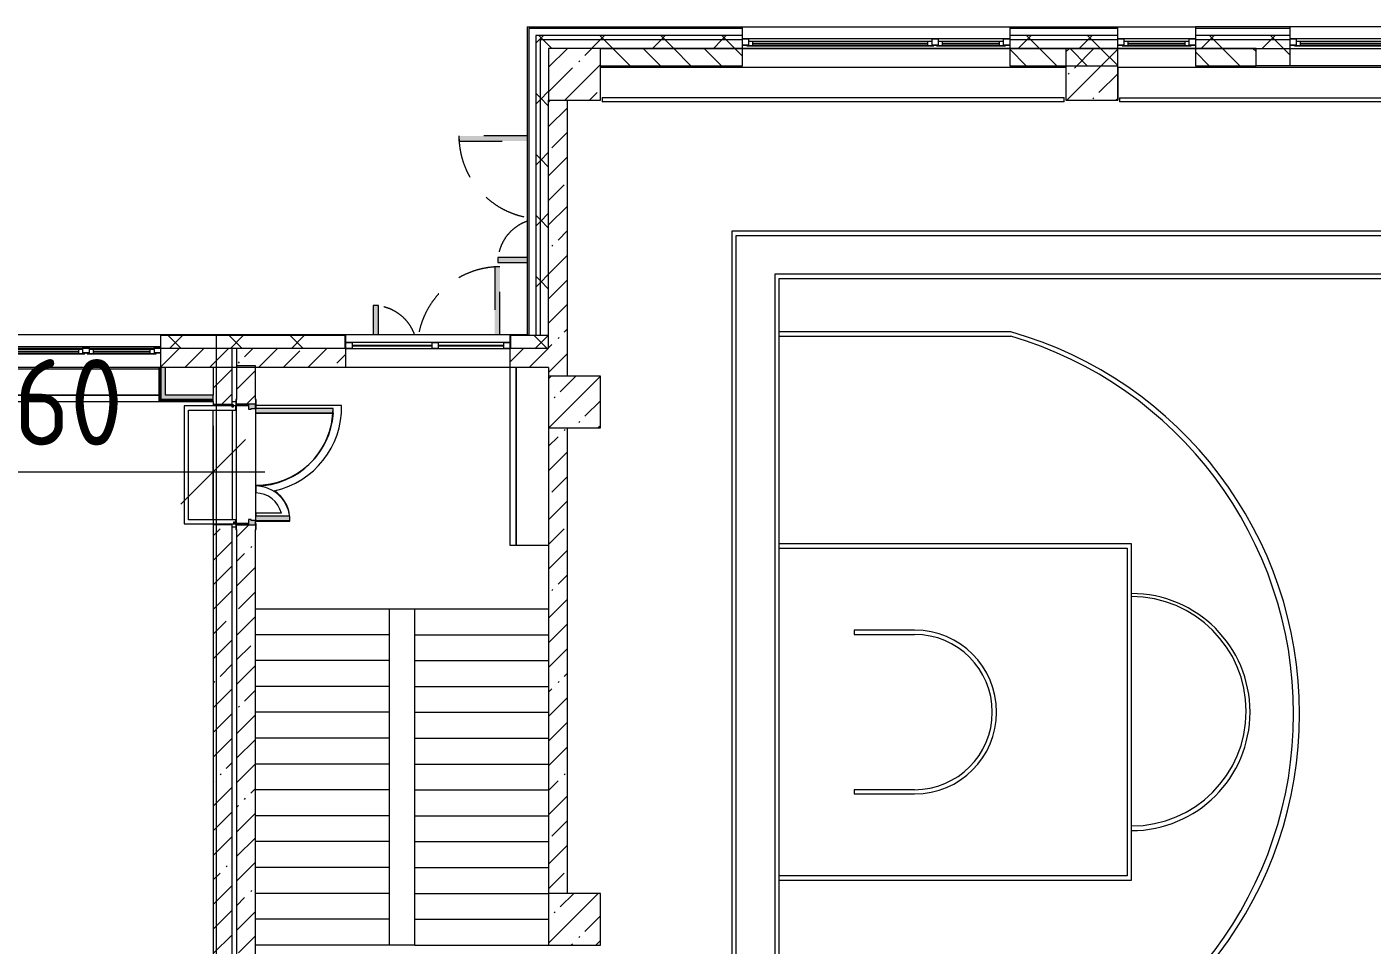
# Model space of a CAD drawing. Header units: millimetres. Extents: x 81731 to 272849, y -8553 to 29000.
# Drawn here: x 181948 to 197549, y 16700 to 27350 of the extents above; entities that cross this region are included whole.
import ezdxf

# ---------------------------------------------------------------- set-up
doc = ezdxf.new("R2010")
doc.units = ezdxf.units.MM
doc.linetypes.add('200_ШТРИХ__ш1_п0_6_', pattern=[800, 500, -300])
for name, color, linetype, lineweight in [('A-ANNO-DIMS', 7, 'Continuous', 9), ('A-ANNO-DIMS-500', 7, 'Continuous', 9), ('A-DETL-MBND-1', 7, '200_ШТРИХ__ш1_п0_6_', 9), ('A-GLAZ-3', 7, 'Continuous', 5), ('A-WALL', 7, 'Continuous', 9), ('A-WALL-6', 7, 'Continuous', 5), ('I-WALL-24', 7, 'Continuous', 5), ('S-COLS-1', 7, 'Continuous', 5), ('S-STRS-2', 7, 'Continuous', 5), ('Оси', 7, 'Continuous', 9)]:
    doc.layers.add(name, color=color, linetype=linetype, lineweight=lineweight)
for name, color, linetype, lineweight, true_color in [('A-DOOR-4', 7, 'Continuous', 5, 0xe2e2e2), ('A-DOOR-5', 7, 'Continuous', 5, 0xaaaaaa), ('A-DOOR-FRAM-2', 7, 'Continuous', 5, 0xe2e2e2), ('A-DOOR-FRAM-4', 7, 'Continuous', 5, 0xaaaaaa), ('A-FLOR-1', 7, 'Continuous', 5, 0xaaaaaa), ('I-WALL-23', 7, 'Continuous', 9, 0xe7e7e7)]:
    doc.layers.add(name, color=color, linetype=linetype, lineweight=lineweight, true_color=true_color)
doc.styles.add('ISOCPEUR_3', font='isocpeur.ttf', dxfattribs={"width": 0.9, "height": 1000})
doc.dimstyles.new('ISO-2_0_0_9К_Средний_округл2', dxfattribs={"dimscale": 304.8, "dimtxt": 995.981176, "dimasz": 2.46063, "dimexe": 1.968504, "dimexo": 0, "dimgap": 0, "dimtad": 1, "dimdec": 0, "dimrnd": 10, "dimzin": 0, "dimdsep": 46, "dimtxsty": 'ISOCPEUR_3', "dimblk1": 'OBLIQUE', "dimblk2": 'OBLIQUE', "dimsah": 1, "dimcen": 0.09, "dimdle": 1.968504, "dimazin": 0, "dimtfac": 1, "dimtdec": 4, "dimtix": 1, "dimtmove": 0, "dimatfit": 3, "dimfxl": 1, "dimtvp": 1, "dimtolj": 1, "dimtzin": 0, "dimarcsym": 2})
pattern_1 = [(45, (145838.57, 0), (-285.123, 285.123), []), (45, (146123.7, 0), (-285.123, 285.123), [504.031, -100.806, 16.764, -84.042])]
pattern_2 = [(45, (145838.57, 0), (-353.5534, 353.5534), []), (135, (145838.57, 0), (-353.5534, -353.5534), [])]
pattern_3 = [(45, (145838.6, 0), (-530.33, 530.33), []), (135, (145838.6, 0), (-530.33, -530.33), [])]

# ---------------------------------------------------------------- blocks, each defined once
blk = doc.blocks.new('BSC_Колонна _Прямоугольная - 600х600-V101-2_4_3_птичка')
at = {"layer": 'S-COLS-1'}
h = blk.add_hatch(dxfattribs=at)
h.set_pattern_fill('FP_80', color=256, style=0, pattern_type=2)
h.set_pattern_definition([(45, (-42460, -26800), (-285.123, 285.123), []), (45, (-42174.88, -26800), (-285.123, 285.123), [504.031, -100.806, 16.764, -84.042])])
h.paths.add_polyline_path([(-300, -300), (300, -300), (300, 300), (-300, 300)])
for p, q in [((300, 300), (-300, 300)), ((-300, 300), (-300, -300)), ((300, -300), (300, 300)), ((-300, -300), (300, -300))]:
    blk.add_line(p, q, dxfattribs=at)
blk = doc.blocks.new('BSC_Колонна _Прямоугольная - 600х600-V114-2_4_3_птичка')
at = {"layer": 'S-COLS-1'}
h = blk.add_hatch(dxfattribs=at)
h.set_pattern_fill('FP_90', color=256, style=0, pattern_type=2)
h.set_pattern_definition([(45, (-42460, -17000), (-285.123, 285.123), []), (45, (-42174.88, -17000), (-285.123, 285.123), [504.031, -100.806, 16.764, -84.042])])
h.paths.add_polyline_path([(-300, -300), (300, -300), (300, 300), (-300, 300)])
for p, q in [((300, 300), (-300, 300)), ((-300, 300), (-300, -300)), ((300, -300), (300, 300)), ((-300, -300), (300, -300))]:
    blk.add_line(p, q, dxfattribs=at)
blk = doc.blocks.new('BSC_Колонна _Прямоугольная - 600х600-V115-2_4_3_птичка')
at = {"layer": 'S-COLS-1'}
h = blk.add_hatch(dxfattribs=at)
h.set_pattern_fill('FP_91', color=256, style=0, pattern_type=2)
h.set_pattern_definition([(45, (-42460, -23000), (-285.123, 285.123), []), (45, (-42174.88, -23000), (-285.123, 285.123), [504.031, -100.806, 16.764, -84.042])])
h.paths.add_polyline_path([(-300, -300), (300, -300), (300, 300), (-300, 300), (-300, -210)])
for p, q in [((300, 300), (-300, 300)), ((-300, 300), (-300, -300)), ((300, -300), (300, 300)), ((-300, -300), (300, -300))]:
    blk.add_line(p, q, dxfattribs=at)
blk = doc.blocks.new('120_Окно_СКБ_2Ст - 120_Окно_СКБ_2Ст 3100х2500 _мал_створка слева_ 2-19089248-2_4_3_птичка')
at = {"layer": 'A-GLAZ-3'}
for p, q in [((-1550, -75), (-1550, -5)), ((-1550, -5), (-1480, -5)), ((1550, -5), (-1550, -5)), ((-1480, -75), (-1550, -75)), ((-1550, -75), (-1500, -75)), ((-1480, -75), (-1500, -75)), ((-1500, -75), (-1500, -85)), ((-1500, -85), (670, -85)), ((670, -85), (-1500, -85)), ((-1480, -5), (-1480, -75)), ((650, -35), (-1480, -35)), ((-1480, -35), (-1480, -75)), ((-1430, -85), (-1430, -35)), ((-1430, -55), (600, -55)), ((600, -65), (-1430, -65)), ((600, -85), (600, -35)), ((650, -75), (650, -5)), ((650, -5), (720, -5)), ((650, -75), (650, -35)), ((720, -75), (650, -75)), ((670, -75), (650, -75)), ((670, -75), (700, -75)), ((670, -85), (670, -75)), ((720, -75), (700, -75)), ((700, -75), (700, -85)), ((700, -85), (1500, -85)), ((1500, -85), (700, -85)), ((720, -5), (720, -75)), ((1480, -35), (720, -35)), ((720, -35), (720, -75)), ((770, -85), (770, -35)), ((770, -55), (1430, -55)), ((1430, -65), (770, -65)), ((1430, -85), (1430, -35)), ((1480, -75), (1480, -5)), ((1480, -5), (1550, -5)), ((1480, -75), (1480, -35)), ((1550, -75), (1480, -75)), ((1500, -75), (1480, -75)), ((1500, -75), (1550, -75)), ((1500, -85), (1500, -75)), ((1550, -5), (1550, -75))]:
    blk.add_line(p, q, dxfattribs=at)
blk = doc.blocks.new('120_Окно_СКБ_1Ст - 120_Окно_СКБ_1Ст 900х2500_h_-19906774-2_4_3_птичка')
at = {"layer": 'A-GLAZ-3'}
for p, q in [((-450, -75), (-450, -5)), ((-450, -5), (-380, -5)), ((450, -5), (-450, -5)), ((-380, -75), (-450, -75)), ((-450, -75), (-400, -75)), ((-380, -75), (-400, -75)), ((-400, -75), (-400, -85)), ((-400, -85), (400, -85)), ((400, -85), (-400, -85)), ((-380, -5), (-380, -75)), ((380, -35), (-380, -35)), ((-380, -35), (-380, -75)), ((-330, -85), (-330, -35)), ((-330, -55), (330, -55)), ((330, -65), (-330, -65)), ((330, -85), (330, -35)), ((380, -75), (380, -5)), ((380, -5), (450, -5)), ((380, -75), (380, -35)), ((450, -75), (380, -75)), ((400, -75), (380, -75)), ((400, -75), (450, -75)), ((400, -85), (400, -75)), ((450, -5), (450, -75))]:
    blk.add_line(p, q, dxfattribs=at)
blk = doc.blocks.new('120_Окно_СКБ_2Ст - 120_Окно_СКБ_2Ст 3100х2500 _мал_створка слева_ 2-22446355-2_4_3_птичка')
at = {"layer": 'A-GLAZ-3'}
for p, q in [((-1550, -127), (-1550, -57)), ((-1550, -57), (-1480, -57)), ((1550, -57), (-1550, -57)), ((-1480, -127), (-1550, -127)), ((-1550, -127), (-1500, -127)), ((-1480, -127), (-1500, -127)), ((-1500, -127), (-1500, -137)), ((-1500, -137), (670, -137)), ((670, -137), (-1500, -137)), ((-1480, -57), (-1480, -127)), ((650, -87), (-1480, -87)), ((-1480, -87), (-1480, -127)), ((-1430, -137), (-1430, -87)), ((-1430, -107), (600, -107)), ((600, -117), (-1430, -117)), ((600, -137), (600, -87)), ((650, -127), (650, -57)), ((650, -57), (720, -57)), ((650, -127), (650, -87)), ((720, -127), (650, -127)), ((670, -127), (650, -127)), ((670, -127), (700, -127)), ((670, -137), (670, -127)), ((720, -127), (700, -127)), ((700, -127), (700, -137)), ((700, -137), (1500, -137)), ((1500, -137), (700, -137)), ((720, -57), (720, -127)), ((1480, -87), (720, -87)), ((720, -87), (720, -127)), ((770, -137), (770, -87)), ((770, -107), (1430, -107)), ((1430, -117), (770, -117)), ((1430, -137), (1430, -87)), ((1480, -127), (1480, -57)), ((1480, -57), (1550, -57)), ((1480, -127), (1480, -87)), ((1550, -127), (1480, -127)), ((1500, -127), (1480, -127)), ((1500, -127), (1550, -127)), ((1500, -137), (1500, -127)), ((1550, -57), (1550, -127))]:
    blk.add_line(p, q, dxfattribs=at)
blk = doc.blocks.new('120_Окно_СКБ_2Ст - 120_Окно_СКБ_2Ст 1900х2400 глухое-23537524-2_4_3_птичка')
at = {"layer": 'A-GLAZ-3'}
for p, q in [((-950, 5), (-950, 75)), ((-950, 75), (-880, 75)), ((950, 75), (-950, 75)), ((-880, 5), (-950, 5)), ((-950, 5), (950, 5)), ((-880, 75), (-880, 5)), ((-120, 45), (-880, 45)), ((-120, 35), (-880, 35)), ((-120, 5), (-120, 75)), ((-120, 75), (-50, 75)), ((-50, 5), (-120, 5)), ((-50, 75), (-50, 5)), ((880, 45), (-50, 45)), ((880, 35), (-50, 35)), ((880, 5), (880, 75)), ((880, 75), (950, 75)), ((950, 5), (880, 5)), ((950, 75), (950, 5))]:
    blk.add_line(p, q, dxfattribs=at)
blk = doc.blocks.new('110_Дверь_СКБ_2Ст_Наружная - ДН-1_л__ Двухстворчатая 1350 х3200 _ЛК_ в свету с верхним остеклением 2-22448815-2_4_3_птичка')
at = {"layer": 'A-DETL-MBND-1'}
for points in [[(755, 79), (755, 869), (695, 869), (695, 79)], [(-655, 79), (-655, 419), (-715, 419), (-715, 79)]]:
    blk.add_hatch(color=256, dxfattribs=at).paths.add_polyline_path(points)
for p, q in [((755, 869), (695, 869)), ((695, 869), (695, 79)), ((755, 79), (755, 869)), ((-715, 419), (-715, 79)), ((-655, 419), (-715, 419)), ((-655, 79), (-655, 419))]:
    blk.add_line(p, q, dxfattribs=at)
for centre, radius, start, end in [((755, -91), 960, 90, 169.7202), ((-715, -91), 510, 19.6305, 90)]:
    blk.add_arc(centre, radius, start, end, dxfattribs=at)
blk = doc.blocks.new('110_Дверь_СКБ_2Ст - Д-1 Лестничная клетка EIS60-24280000-2_4_3_птичка')
at = {"layer": 'A-DOOR-4'}
for points in [[(-637.5, 1010), (-637.5, 110), (-587.5, 110), (-587.5, 1010)], [(612.5, 510), (612.5, 110), (662.5, 110), (662.5, 510)], [(712.5, 30), (697.5, 30), (697.5, -110), (712.5, -110)]]:
    blk.add_hatch(color=256, dxfattribs=at).paths.add_polyline_path(points)
h = blk.add_hatch(color=256, dxfattribs=at)
h.paths.add_polyline_path([(712.5, 110), (662.5, 110), (662.5, 60), (652.5, 60), (652.5, 30), (712.5, 30), (712.5, 39.7)])
h.paths.add_polyline_path([(-687.5, 110), (-687.5, 30), (-627.5, 30), (-627.5, 60), (-637.5, 60), (-637.5, 110)])
at = {"layer": 'A-DOOR-FRAM-2'}
for points in [[(-742.5, 118), (-742.5, 110), (-672.5, 110), (-672.5, 118)], [(-672.5, 30), (-687.5, 30), (-687.5, -110), (-672.5, -110)], [(697.5, 118), (697.5, 110), (767.5, 110), (767.5, 118)], [(-672.5, -110), (-742.5, -110), (-742.5, -118), (-672.5, -118)], [(697.5, -110), (697.5, -118), (767.5, -118), (767.5, -110)]]:
    blk.add_hatch(color=256, dxfattribs=at).paths.add_polyline_path(points)
at = {"layer": 'A-DOOR-5'}
for p, q in [((-637.5, 1010), (-637.5, 110)), ((-587.5, 1010), (-637.5, 1010)), ((-587.5, 110), (-587.5, 1010)), ((662.5, 510), (612.5, 510)), ((612.5, 510), (612.5, 110)), ((662.5, 110), (662.5, 510)), ((-637.5, 110), (-587.5, 110)), ((612.5, 110), (662.5, 110))]:
    blk.add_line(p, q, dxfattribs=at)
for centre, radius, start, end in [((-637.5, 110), 900, 0, 90), ((662.5, 110), 400, 90, 180)]:
    blk.add_arc(centre, radius, start, end, dxfattribs=at)
at = {"layer": 'A-DOOR-FRAM-4'}
for p, q in [((-672.5, 118), (-742.5, 118)), ((-742.5, 118), (-742.5, 110)), ((-742.5, 110), (-672.5, 110)), ((-637.5, 110), (-687.5, 110)), ((-687.5, 110), (-687.5, 30)), ((-687.5, 30), (-627.5, 30)), ((-672.5, 30), (-687.5, 30)), ((-687.5, 30), (-687.5, -110)), ((-672.5, 110), (-672.5, 118)), ((-672.5, -110), (-672.5, 30)), ((-637.5, 60), (-637.5, 110)), ((-627.5, 60), (-637.5, 60)), ((-627.5, 30), (-627.5, 60)), ((662.5, 60), (652.5, 60)), ((652.5, 60), (652.5, 30)), ((652.5, 30), (712.5, 30)), ((662.5, 110), (662.5, 60)), ((712.5, 110), (662.5, 110)), ((767.5, 118), (697.5, 118)), ((697.5, 118), (697.5, 110)), ((697.5, 110), (767.5, 110)), ((712.5, 30), (697.5, 30)), ((697.5, 30), (697.5, -110)), ((712.5, 30), (712.5, 110)), ((712.5, -110), (712.5, 30)), ((767.5, 110), (767.5, 118)), ((-672.5, -110), (-742.5, -110)), ((-742.5, -110), (-742.5, -118)), ((-742.5, -118), (-672.5, -118)), ((-687.5, -110), (-672.5, -110)), ((-672.5, -118), (-672.5, -110)), ((697.5, -110), (712.5, -110)), ((767.5, -110), (697.5, -110)), ((697.5, -110), (697.5, -118)), ((697.5, -118), (767.5, -118)), ((767.5, -118), (767.5, -110))]:
    blk.add_line(p, q, dxfattribs=at)
blk = doc.blocks.new('110_Дверь_СКБ_2Ст_Наружная - ДН-1_л__ Двухстворчатая 1350 х3200 _ЛК_ в свету с верхним остеклением EI30-23529464-2_4_3_птичка')
at = {"layer": 'A-DETL-MBND-1'}
for points in [[(695, 512), (695, 125), (755, 125), (755, 915), (695, 915)], [(-715, 125), (-655, 125), (-655, 465), (-715, 465)]]:
    blk.add_hatch(color=256, dxfattribs=at).paths.add_polyline_path(points)
for p, q in [((755, 915), (695, 915)), ((695, 915), (695, 125)), ((755, 125), (755, 915)), ((-715, 465), (-715, 125)), ((-655, 465), (-715, 465)), ((-655, 125), (-655, 465))]:
    blk.add_line(p, q, dxfattribs=at)
for centre, radius, start, end in [((755, -45), 960, 90, 169.737), ((-715, -45), 510, 19.5984, 90)]:
    blk.add_arc(centre, radius, start, end, dxfattribs=at)
blk = doc.blocks.new('Зашивка приборов отопления22 - Зашивка приборов отопления-33321747-2_4_3_птичка')
at = {"layer": 'A-WALL-6'}
for p, q in [((37288, 26888), (34188, 26888)), ((34188, 26567), (37268, 26567)), ((37268, 26567), (34188, 26567)), ((34188, 26492), (37268, 26492))]:
    blk.add_line(p, q, dxfattribs=at)
blk = doc.blocks.new('Зашивка приборов отопления28 - Зашивка приборов отопления-33322877-2_4_3_птичка')
at = {"layer": 'A-WALL-6'}
for p, q in [((75401, 486), (73341, 486)), ((73341, 486), (73341, 411)), ((73341, 411), (73341, 36)), ((75401, 411), (73341, 411)), ((73341, 411), (73341, 36)), ((73341, 411), (75401, 411))]:
    blk.add_line(p, q, dxfattribs=at)
blk = doc.blocks.new('DIMBLOCK27-2_4_3_птичка')
at = {"layer": 'A-ANNO-DIMS-500'}
for p, q in [((184109, 22721), (184109, 21591)), ((184109, 22191), (184109, 22721)), ((179449, 22600), (179449, 21591)), ((179449, 22191), (179449, 22600)), ((178849, 22191), (184709, 22191))]:
    blk.add_line(p, q, dxfattribs=at)
at = {"layer": 'A-ANNO-DIMS-500', "lineweight": 20}
for p, q in [((179449, 22191), (179824, 22566)), ((184109, 22191), (184484, 22566)), ((179449, 22191), (179074, 21816)), ((184109, 22191), (183734, 21816))]:
    blk.add_line(p, q, dxfattribs=at)
at = {"layer": 'A-ANNO-DIMS-500', "color": 0, "insert": (180467, 23497), "char_height": 1000, "width": 3148.83, "attachment_point": 1, "line_spacing_factor": 1.149209, "style": 'ISOCPEUR_3'}
blk.add_mtext('4660', dxfattribs=at)
blk = doc.blocks.new('_Oblique')
at = {"color": 0, "linetype": 'ByBlock', "lineweight": -2}
blk.add_line((-0.5, -0.5), (0.5, 0.5), dxfattribs=at)

msp = doc.modelspace()

# ---------------------------------------------------------------- hatches: boundary and pattern name
at = {"layer": 'A-WALL-6'}
h = msp.add_hatch(dxfattribs=at)
h.set_pattern_fill('FP_66', color=256, style=0, pattern_type=2)
h.set_pattern_definition(pattern_2)
h.paths.add_polyline_path([(230698.6, 27200), (230698.6, 27250), (226188.6, 27250), (226188.6, 27200), (230027.2, 27200)])
h.paths.add_polyline_path([(222607, 27200), (223688.6, 27200), (223688.6, 27250), (222178.6, 27250), (222178.6, 27200)])
h.paths.add_polyline_path([(210018.6, 27200), (211098.6, 27200), (211098.6, 27250), (210018.6, 27250)])
h.paths.add_polyline_path([(213331.8, 27200), (213798.6, 27200), (213795.6, 27250), (211998.6, 27250), (211998.6, 27200), (212404.3, 27200)])
h.paths.add_polyline_path([(214698.6, 27200), (220078.6, 27200), (220078.6, 27250), (214698.6, 27250)])
h.paths.add_polyline_path([(202201.6, 27200), (202998.6, 27200), (202998.6, 27250), (201748.4, 27250), (201748.4, 27200)])
h.paths.add_polyline_path([(200346.6, 27200), (200848.4, 27200), (200848.4, 27250), (199698.8, 27250), (199698.8, 27200)])
h.paths.add_polyline_path([(205698.6, 27200), (206878.6, 27200), (206878.6, 27250), (205698.6, 27250)])
h.paths.add_polyline_path([(195709, 27200), (196598.8, 27200), (196598.8, 27250), (195498.9, 27250), (195498.9, 27200)])
h.paths.add_polyline_path([(194598.9, 27200), (194598.9, 27250), (193345.6, 27250), (193345.6, 27200), (193853.9, 27200)])
h.paths.add_polyline_path([(190245.6, 27200), (190245.6, 27250), (187848.6, 27250), (187848.6, 27200), (189216.3, 27200)])
h = msp.add_hatch(dxfattribs=at)
h.set_pattern_fill('FP_66', color=256, style=0, pattern_type=2)
h.set_pattern_definition(pattern_2)
h.paths.add_polyline_path([(187898.6, 23770), (187898.6, 27200), (187848.6, 27200), (187848.6, 23770)])
h = msp.add_hatch(dxfattribs=at)
h.set_pattern_fill('FP_66', color=256, style=0, pattern_type=2)
h.set_pattern_definition(pattern_2)
h.paths.add_polyline_path([(230038.6, 27100), (230698.6, 27100), (230698.6, 27200), (226188.6, 27200), (226188.6, 27100), (230027.2, 27100)])
h.paths.add_polyline_path([(212404.3, 27100), (213798.6, 27100), (213795.6, 27200), (211998.6, 27200), (211998.6, 27100)])
h.paths.add_polyline_path([(211098.6, 27100), (211098.6, 27200), (210018.6, 27200), (210018.6, 27100), (210793.8, 27100)])
h.paths.add_polyline_path([(223688.6, 27100), (223688.6, 27200), (222178.6, 27200), (222178.6, 27100), (223534.6, 27100)])
h.paths.add_polyline_path([(214698.6, 27100), (220078.6, 27100), (220078.6, 27200), (214698.6, 27200)])
h.paths.add_polyline_path([(206839.2, 27100), (206878.6, 27100), (206878.6, 27200), (205698.6, 27200), (205698.6, 27100), (206593.8, 27100)])
h.paths.add_polyline_path([(199698.8, 27100), (200848.4, 27100), (200848.4, 27200), (199698.8, 27200)])
h.paths.add_polyline_path([(202665.4, 27100), (202998.6, 27100), (202998.6, 27200), (201748.4, 27200), (201748.4, 27100), (202201.6, 27100)])
h.paths.add_polyline_path([(194598.9, 27100), (194598.9, 27200), (193345.6, 27200), (193345.6, 27100), (193853.9, 27100)])
h.paths.add_polyline_path([(190245.6, 27100), (190245.6, 27200), (187898.6, 27200), (187898.6, 27100), (189216.3, 27100)])
h.paths.add_polyline_path([(195498.9, 27100), (196598.8, 27100), (196598.8, 27200), (195498.9, 27200)])
h = msp.add_hatch(dxfattribs=at)
h.set_pattern_fill('FP_66', color=256, style=0, pattern_type=2)
h.set_pattern_definition(pattern_2)
h.paths.add_polyline_path([(187998.6, 23770), (187998.6, 27100), (187898.6, 27100), (187898.6, 23770)])
h = msp.add_hatch(dxfattribs=at)
h.set_pattern_fill('FP_76', color=256, style=0, pattern_type=2)
h.set_pattern_definition([(135, (145838.57, 0), (-176.7767, -176.7767), [])])
h.paths.add_polyline_path([(195709, 26900), (196203.4, 26900), (196203.4, 27100), (195498.9, 27100), (195498.9, 26900)])
h.paths.add_polyline_path([(189216.3, 26900), (190245.6, 26900), (190245.6, 27100), (188598.6, 27100), (188598.6, 26900)])
h.paths.add_polyline_path([(193345.6, 26900), (194598.9, 26900), (194598.9, 27100), (193345.6, 27100)])
h = msp.add_hatch(dxfattribs=at)
h.set_pattern_fill('FP_66', color=256, style=0, pattern_type=2)
h.set_pattern_definition(pattern_2)
h.paths.add_polyline_path([(187825, 23620), (187998.6, 23620), (187998.6, 23770), (187556.6, 23770), (187556.6, 23620)])
h.paths.add_polyline_path([(180398.6, 23620), (180398.6, 23770), (179678.6, 23770), (179678.6, 23620), (179941.1, 23620)])
h.paths.add_polyline_path([(183498.6, 23620), (185640.6, 23620), (185640.6, 23770), (183498.6, 23770)])
at = {"layer": 'I-WALL-23'}
for points in [[(183503.6, 23029), (183553.6, 23029), (183553.6, 23399), (183503.6, 23399), (183503.6, 23368.5)], [(183553.6, 23029), (184108.6, 23029), (184108.6, 23079), (183553.6, 23079)]]:
    msp.add_hatch(color=256, dxfattribs=at).paths.add_polyline_path(points)
at = {"layer": 'I-WALL-24'}
h = msp.add_hatch(dxfattribs=at)
h.set_pattern_fill('FP_77', color=256, style=0, pattern_type=2)
h.set_pattern_definition([(135, (145838.57, 0), (-353.5534, -353.5534), [])])
h.paths.add_polyline_path([(227244.6, 26900), (230038.6, 26900), (230038.6, 27100), (226988.6, 27100), (226988.6, 26900)])
h.paths.add_polyline_path([(226488.6, 26900), (226488.6, 27100), (226188.6, 27100), (226188.6, 26900), (226317.1, 26900)])
h.paths.add_polyline_path([(216114.4, 26900), (216148.6, 26900), (216148.6, 27100), (214698.6, 27100), (214698.6, 26900), (215186.9, 26900)])
h.paths.add_polyline_path([(217041.9, 26900), (219378.6, 26900), (219378.6, 27100), (216648.6, 27100), (216648.6, 26900)])
h.paths.add_polyline_path([(212598.6, 26900), (213798.6, 26900), (213795.6, 27100), (212598.6, 27100)])
h.paths.add_polyline_path([(222178.6, 26900), (222588.6, 26900), (222588.6, 27100), (222178.6, 27100)])
h.paths.add_polyline_path([(223688.6, 26900), (223688.6, 27100), (223088.6, 27100), (223088.6, 26900), (223534.6, 26900)])
h.paths.add_polyline_path([(220078.6, 26900), (220078.6, 27100), (219878.6, 27100), (219878.6, 26900)])
h.paths.add_polyline_path([(201748.4, 26900), (202998.6, 26900), (202998.6, 27100), (201748.4, 27100)])
h.paths.add_polyline_path([(205698.6, 26900), (206898.6, 26900), (206898.6, 27100), (205698.6, 27100)])
h.paths.add_polyline_path([(200346.6, 26900), (200848.4, 26900), (200848.4, 27100), (199698.8, 27100), (199698.8, 26900)])
h.paths.add_polyline_path([(210303.4, 26900), (211098.6, 26900), (211098.6, 27100), (209998.6, 27100), (209998.6, 26900)])
h.paths.add_polyline_path([(196203.4, 26900), (196598.8, 26900), (196598.8, 27100), (196203.4, 27100)])
h = msp.add_hatch(dxfattribs=at)
h.set_pattern_fill('FP_74', color=256, style=0, pattern_type=2)
h.set_pattern_definition(pattern_1)
h.paths.add_polyline_path([(188218.6, 23300), (188218.6, 26500), (187998.6, 26500), (187998.6, 23300)])
h = msp.add_hatch(dxfattribs=at)
h.set_pattern_fill('FP_74', color=256, style=0, pattern_type=2)
h.set_pattern_definition(pattern_1)
h.paths.add_polyline_path([(183651.2, 23400), (184328.6, 23400), (184328.6, 23620), (183498.6, 23620), (183498.6, 23400)])
h.paths.add_polyline_path([(179448.6, 23400), (180398.6, 23400), (180398.6, 23620), (179448.6, 23620)])
h = msp.add_hatch(dxfattribs=at)
h.set_pattern_fill('FP_74', color=256, style=0, pattern_type=2)
h.set_pattern_definition(pattern_1)
h.paths.add_polyline_path([(187998.6, 23400), (187998.6, 23620), (187548.6, 23620), (187548.6, 23400), (187825, 23400)])
h.paths.add_polyline_path([(185506.2, 23400), (185648.6, 23400), (185643.6, 23620), (184378.6, 23620), (184378.6, 23400), (184578.7, 23400)])
h = msp.add_hatch(dxfattribs=at)
h.set_pattern_fill('FP_74', color=256, style=0, pattern_type=2)
h.set_pattern_definition(pattern_1)
h.paths.add_polyline_path([(184578.7, 10450), (184598.6, 10450), (184598.6, 12125), (184378.6, 12125), (184378.6, 10450)])
h.paths.add_polyline_path([(184378.6, 13525), (184598.6, 13525), (184598.6, 21575), (184378.6, 21575), (184378.6, 13534.8)])
h.paths.add_polyline_path([(184598.6, 22975), (184598.6, 23420.3), (184378.6, 23420.3), (184378.6, 22975), (184578.7, 22975)])
h = msp.add_hatch(dxfattribs=at)
h.set_pattern_fill('FP_74', color=256, style=0, pattern_type=2)
h.set_pattern_definition(pattern_1)
h.paths.add_polyline_path([(184108.6, 11200), (184328.6, 11200), (184328.6, 12125), (184108.6, 12125), (184108.6, 11221)])
h.paths.add_polyline_path([(184328.6, 13525), (184328.6, 21575), (184108.6, 21575), (184108.6, 13525)])
h.paths.add_polyline_path([(184328.6, 22975), (184328.6, 23400), (184108.6, 23400), (184108.6, 22975)])
h = msp.add_hatch(dxfattribs=at)
h.set_pattern_fill('FP_160', color=256, style=0, pattern_type=2)
h.set_pattern_definition(pattern_3)
h.paths.add_polyline_path([(183491.1, 23004), (184108.6, 23004), (184108.6, 23016.5), (183491.1, 23016.5)])
h = msp.add_hatch(dxfattribs=at)
h.set_pattern_fill('FP_160', color=256, style=0, pattern_type=2)
h.set_pattern_definition(pattern_3)
h.paths.add_polyline_path([(183651.2, 23016.5), (184108.6, 23016.5), (184108.6, 23029), (183503.6, 23029), (183503.6, 23016.5), (183553.6, 23016.5)])
h = msp.add_hatch(dxfattribs=at)
h.set_pattern_fill('FP_74', color=256, style=0, pattern_type=2)
h.set_pattern_definition(pattern_1)
h.paths.add_polyline_path([(188218.6, 17300), (188218.6, 22700), (187998.6, 22700), (187998.6, 17300)])
at = {"layer": 'S-COLS-1'}
h = msp.add_hatch(dxfattribs=at)
h.set_pattern_fill('FP_74', color=256, style=0, pattern_type=2)
h.set_pattern_definition(pattern_1)
h.paths.add_polyline_path([(194598.6, 26500), (194598.6, 27100), (193998.6, 27100), (193998.6, 26500)])

# ---------------------------------------------------------------- linework, layer by layer
at = {"layer": 'A-DETL-MBND-1'}
msp.add_line((184378.6, 23619.7), (184328.6, 23619.7), dxfattribs=at)
at = {"layer": 'A-FLOR-1'}
for p, q in [((188618.6, 26880), (188598.6, 26880)), ((194598.9, 26880), (194598.9, 26500)), ((210478.6, 24981.3), (190122.2, 24981.3)), ((190122.2, 24981.3), (190122.2, 13824.4)), ((190172.2, 13874.4), (190172.2, 24931.3)), ((190172.2, 24931.3), (210428.6, 24931.3)), ((209978.6, 24481.3), (190622.2, 24481.3)), ((190622.2, 24481.3), (190622.2, 14324.4)), ((190672.2, 14374.4), (190672.2, 24431.3)), ((190672.2, 24431.3), (200275.4, 24431.3)), ((193358.3, 23812.8), (190668.6, 23812.8)), ((190668.6, 23812.8), (190668.6, 23762.8)), ((190668.6, 23762.8), (193358.3, 23762.8)), ((183478.6, 23380), (180398.6, 23380)), ((184378.6, 23400), (184328.6, 23400)), ((180398.6, 23079), (183478.6, 23079)), ((184088.6, 23003), (183478.6, 23003)), ((184323.6, 22954.3), (183771.9, 22954.3)), ((183771.9, 22954.3), (183771.9, 21584.5)), ((184088.6, 23000), (184088.6, 23003)), ((184108.6, 23000), (184088.6, 23000)), ((184370.6, 23000), (184328.6, 23000)), ((184371.9, 22954.3), (184343.6, 22954.3)), ((184371.9, 22904.3), (184371.9, 22954.3)), ((185596.8, 22959.2), (184602, 22959.2)), ((184602, 22959.2), (184602, 22925)), ((183821.9, 21634.5), (183821.9, 22904.3)), ((183821.9, 22904.3), (184371.9, 22904.3)), ((184602, 22869.2), (185504.3, 22869.2)), ((184602, 22034.2), (184602, 21944.2)), ((184899.1, 21708.1), (184602, 21708.1)), ((184602, 21708.1), (184602, 21675)), ((183771.9, 21584.5), (184370.6, 21584.5)), ((184371.9, 21634.5), (183821.9, 21634.5)), ((184327.9, 21550), (184370.6, 21550)), ((184371.9, 21590), (184371.9, 21634.5)), ((184602, 21625), (184602, 21618.1)), ((184602, 21618.1), (184996.4, 21618.1)), ((194758.3, 21352.8), (190668.6, 21352.8)), ((190668.6, 21352.8), (190668.6, 21302.8)), ((190668.6, 21302.8), (194708.3, 21302.8)), ((194708.3, 21302.8), (194708.3, 17502.8)), ((194758.3, 17452.8), (194758.3, 21352.8)), ((191543.6, 20352.8), (191543.6, 20302.8)), ((192243.6, 20352.8), (191543.6, 20352.8)), ((191543.6, 20302.8), (192243.6, 20302.8)), ((192243.6, 18502.8), (191543.6, 18502.8)), ((191543.6, 18502.8), (191543.6, 18452.8)), ((191543.6, 18452.8), (192243.6, 18452.8)), ((194708.3, 17502.8), (190668.6, 17502.8)), ((190668.6, 17502.8), (190668.6, 17452.8)), ((190668.6, 17452.8), (194758.3, 17452.8))]:
    msp.add_line(p, q, dxfattribs=at)
for centre, radius, start, end in [((192103.6, 19382.8), 4604.2, 285.81331, 74.18669), ((192074, 19382.8), 4564.4, 286.34112, 73.65888), ((184602, 22939.2), 995, 282.67054, 1.1511), ((184602, 22939.2), 905, 270, 355.56313), ((184602, 21639.2), 305, 13.0427, 90), ((184602, 21639.2), 395, 5.20117, 56.45952), ((184602, 21639.2), 395, 356.92799, 357.93552), ((194758.3, 19402.8), 1375, 270, 90), ((194758.3, 19411.7), 1330, 270, 90), ((192243.6, 19402.8), 950, 270, 90), ((192243.6, 19402.8), 900, 270, 90)]:
    msp.add_arc(centre, radius, start, end, dxfattribs=at)
at = {"layer": 'A-WALL'}
for p, q in [((187768.6, 27330), (187768.6, 23770)), ((190245.6, 27330), (187768.6, 27330)), ((194598.9, 27330), (193345.6, 27330)), ((196598.8, 27330), (195498.9, 27330)), ((187848.6, 27250), (187848.6, 23770)), ((190245.6, 27250), (187848.6, 27250)), ((187898.6, 27200), (187898.6, 23770)), ((190245.6, 27200), (187898.6, 27200)), ((194598.9, 27250), (193345.6, 27250)), ((194598.9, 27200), (193345.6, 27200)), ((196598.8, 27250), (195498.9, 27250)), ((196598.8, 27200), (195498.9, 27200)), ((190245.6, 27100), (188598.6, 27100)), ((188598.6, 27100), (190245.6, 27100)), ((194598.9, 27100), (193345.6, 27100)), ((193345.6, 27100), (194598.9, 27100)), ((196203.4, 27100), (195498.9, 27100)), ((195498.9, 27100), (196598.8, 27100)), ((196203.4, 26900), (196203.4, 27100)), ((185643.6, 23773), (183498.6, 23773)), ((185640.6, 23770), (183498.6, 23770)), ((185640.6, 23620), (185640.6, 23770)), ((185643.6, 23620), (185643.6, 23773)), ((187553.6, 23773), (187553.6, 23620)), ((187768.6, 23773), (187553.6, 23773)), ((187556.6, 23770), (187556.6, 23620)), ((187998.6, 23770), (187556.6, 23770)), ((187748.6, 23778), (187768.6, 23778)), ((184328.6, 23620), (183498.6, 23620)), ((185648.6, 23620), (184378.6, 23620)), ((187998.6, 23620), (187548.6, 23620)), ((183491.1, 23016.5), (183491.1, 23399)), ((183503.6, 23029), (183503.6, 23399)), ((184108.6, 23016.5), (183491.1, 23016.5)), ((184108.6, 23029), (183503.6, 23029)), ((184108.6, 23004), (184108.6, 23079))]:
    msp.add_line(p, q, dxfattribs=at)
at = {"layer": 'A-WALL-6'}
for p, q in [((187748.6, 27350), (187748.6, 23778)), ((187748.6, 27350), (195498.9, 27350)), ((190245.6, 27100), (190245.6, 27350)), ((193345.6, 27350), (193345.6, 27100)), ((194598.9, 27100), (194598.9, 27350)), ((195498.9, 27350), (195498.9, 27100)), ((239148.6, 27350), (195498.9, 27350)), ((196598.8, 27100), (196598.8, 27350)), ((190245.6, 26900), (190245.6, 27100)), ((193345.6, 27100), (190245.6, 27100)), ((193345.6, 27100), (193345.6, 26900)), ((194598.9, 26900), (194598.9, 27100)), ((195498.9, 27100), (194598.9, 27100)), ((195498.9, 27100), (195498.9, 26900)), ((188598.6, 26900), (190245.6, 26900)), ((193345.6, 26900), (194598.9, 26900)), ((195498.9, 26900), (196203.4, 26900)), ((187998.6, 23620), (187998.6, 26500)), ((187748.6, 23778), (179698.6, 23778)), ((183498.6, 23778), (183498.6, 23620)), ((185648.6, 23620), (185648.6, 23778)), ((187548.6, 23778), (187548.6, 23620)), ((184378.6, 23620), (179678.6, 23620)), ((184323.6, 22965), (184323.6, 22945)), ((184343.6, 22965), (184323.6, 22965)), ((184323.6, 22945), (184343.6, 22945)), ((184343.6, 22945), (184343.6, 22965)), ((184363.6, 21605), (184343.6, 21605)), ((184343.6, 21605), (184343.6, 21585)), ((184343.6, 21585), (184363.6, 21585)), ((184363.6, 21585), (184363.6, 21605))]:
    msp.add_line(p, q, dxfattribs=at)
at = {"layer": 'I-WALL-24'}
for p, q in [((190245.6, 27100), (193345.6, 27100)), ((194598.9, 27100), (195498.9, 27100)), ((196598.8, 26900), (196598.8, 27100)), ((196598.8, 27100), (199698.8, 27100)), ((188618.6, 26900), (188618.6, 26880)), ((193998.6, 26880), (188618.6, 26880)), ((199998.6, 26880), (194598.6, 26880)), ((211998.6, 26900), (196203.4, 26900)), ((188619.6, 26530), (193978.6, 26530)), ((188619.6, 26530), (188619.6, 26480)), ((193978.6, 26480), (193978.6, 26530)), ((194619.9, 26529), (199977.6, 26529)), ((194619.9, 26529), (194619.9, 26479)), ((188218.6, 23300), (188218.6, 26500)), ((193978.6, 26480), (188619.6, 26480)), ((199977.6, 26479), (194619.9, 26479)), ((183498.6, 23620), (183498.6, 23400)), ((184328.6, 22965), (184328.6, 23620)), ((184378.6, 23620), (184378.6, 23030)), ((185648.6, 23400), (185648.6, 23620)), ((187548.6, 23620), (187548.6, 23400)), ((184598.6, 23420.3), (184378.6, 23420.3)), ((184598.6, 23030), (184598.6, 23420.3)), ((184328.6, 23400), (179448.6, 23400)), ((183478.6, 23399), (183478.6, 23004)), ((183553.6, 23399), (183478.6, 23399)), ((183553.6, 23079), (183553.6, 23399)), ((184108.6, 23400), (184108.6, 23079)), ((187998.6, 23400), (184378.6, 23400)), ((187998.6, 23400), (187998.6, 23300)), ((183478.6, 23004), (184108.6, 23004)), ((184108.6, 23079), (183553.6, 23079)), ((184108.6, 23004), (184108.6, 22954.3)), ((184108.6, 22975), (184328.6, 22975)), ((184378.6, 21590), (184378.6, 22960)), ((184108.6, 21634.5), (184108.6, 22904.3)), ((184328.6, 22904.3), (184328.6, 21634.5)), ((184598.6, 22875), (184598.6, 21675)), ((187998.6, 22700), (187998.6, 17300)), ((188218.6, 17300), (188218.6, 22700)), ((184108.6, 21584.5), (184108.6, 13518)), ((184328.6, 21575), (184108.6, 21575)), ((184328.6, 11200), (184328.6, 21584.5)), ((184378.6, 21520), (184378.6, 13580)), ((184598.6, 15200), (184598.6, 21520))]:
    msp.add_line(p, q, dxfattribs=at)
at = {"layer": 'S-COLS-1'}
for p, q in [((194598.6, 27100), (193998.6, 27100)), ((193998.6, 27100), (193998.6, 26500)), ((194598.6, 26500), (194598.6, 27100)), ((193998.6, 26500), (194598.6, 26500))]:
    msp.add_line(p, q, dxfattribs=at)
at = {"layer": 'S-STRS-2'}
for p, q in [((184598.6, 22875), (184598.6, 21675)), ((184598.6, 20600), (186448.6, 20600)), ((186148.6, 20600), (186148.6, 20300)), ((186448.6, 20600), (187998.6, 20600)), ((186448.6, 20300), (186448.6, 20600)), ((186448.6, 20600), (187998.6, 20600)), ((186148.6, 20300), (184598.6, 20300)), ((186148.6, 20300), (184598.6, 20300)), ((186148.6, 20300), (186148.6, 20000)), ((186448.6, 20000), (186448.6, 20300)), ((186448.6, 20300), (187998.6, 20300)), ((186448.6, 20300), (187998.6, 20300)), ((186148.6, 20000), (184598.6, 20000)), ((186148.6, 20000), (184598.6, 20000)), ((186148.6, 20000), (186148.6, 19700)), ((186448.6, 19700), (186448.6, 20000)), ((186448.6, 20000), (187998.6, 20000)), ((186448.6, 20000), (187998.6, 20000)), ((186148.6, 19700), (184598.6, 19700)), ((186148.6, 19700), (184598.6, 19700)), ((186148.6, 19700), (186148.6, 19400)), ((186448.6, 19400), (186448.6, 19700)), ((186448.6, 19700), (187998.6, 19700)), ((186448.6, 19700), (187998.6, 19700)), ((186148.6, 19400), (184598.6, 19400)), ((186148.6, 19400), (184598.6, 19400)), ((186148.6, 19400), (186148.6, 19100)), ((186448.6, 19100), (186448.6, 19400)), ((186448.6, 19400), (187998.6, 19400)), ((186448.6, 19400), (187998.6, 19400)), ((186148.6, 19100), (184598.6, 19100)), ((186148.6, 19100), (184598.6, 19100)), ((186148.6, 19100), (186148.6, 18800)), ((186448.6, 18800), (186448.6, 19100)), ((186448.6, 19100), (187998.6, 19100)), ((186448.6, 19100), (187998.6, 19100)), ((186148.6, 18800), (184598.6, 18800)), ((186148.6, 18800), (184598.6, 18800)), ((186148.6, 18800), (186148.6, 18500)), ((186448.6, 18500), (186448.6, 18800)), ((186448.6, 18800), (187998.6, 18800)), ((186448.6, 18800), (187998.6, 18800)), ((186148.6, 18500), (184598.6, 18500)), ((186148.6, 18500), (184598.6, 18500)), ((186148.6, 18500), (186148.6, 18200)), ((186448.6, 18200), (186448.6, 18500)), ((186448.6, 18500), (187998.6, 18500)), ((186448.6, 18500), (187998.6, 18500)), ((186148.6, 18200), (184598.6, 18200)), ((186148.6, 18200), (184598.6, 18200)), ((186148.6, 18200), (186148.6, 17900)), ((186448.6, 17900), (186448.6, 18200)), ((186448.6, 18200), (187998.6, 18200)), ((186448.6, 18200), (187998.6, 18200)), ((186148.6, 17900), (184598.6, 17900)), ((186148.6, 17900), (184598.6, 17900)), ((186148.6, 17900), (186148.6, 17600)), ((186448.6, 17600), (186448.6, 17900)), ((186448.6, 17900), (187998.6, 17900)), ((186448.6, 17900), (187998.6, 17900)), ((186148.6, 17600), (184598.6, 17600)), ((186148.6, 17600), (184598.6, 17600)), ((186148.6, 17600), (186148.6, 17300)), ((186448.6, 17300), (186448.6, 17600)), ((186448.6, 17600), (187998.6, 17600)), ((186448.6, 17600), (187998.6, 17600)), ((186148.6, 17300), (184598.6, 17300)), ((186148.6, 17300), (184598.6, 17300)), ((186148.6, 17300), (186148.6, 17000)), ((186448.6, 17000), (186448.6, 17300)), ((186448.6, 17300), (187998.6, 17300)), ((186448.6, 17300), (187998.6, 17300)), ((186148.6, 17000), (184598.6, 17000)), ((186148.6, 17000), (184598.6, 17000)), ((186148.6, 17000), (186148.6, 16700)), ((186448.6, 16700), (186448.6, 17000)), ((186448.6, 17000), (187998.6, 17000)), ((186448.6, 17000), (187998.6, 17000)), ((186148.6, 16700), (184598.6, 16700)), ((186148.6, 16700), (184598.6, 16700)), ((186448.6, 16700), (186148.6, 16700)), ((186448.6, 16700), (187998.6, 16700)), ((186448.6, 16700), (187998.6, 16700))]:
    msp.add_line(p, q, dxfattribs=at)
at = {"layer": 'Оси'}
msp.add_line((184148.6, 11277.7), (184148.6, 23777.7), dxfattribs=at)

# ---------------------------------------------------------------- block references
at = {"layer": 'A-DETL-MBND-1', "rotation": 89.9999999999999}
msp.add_blockref('110_Дверь_СКБ_2Ст_Наружная - ДН-1_л__ Двухстворчатая 1350 х3200 _ЛК_ в свету с верхним остеклением EI30-23529464-2_4_3_птичка', (187873.6, 25330.5), dxfattribs=at)
at = {"layer": 'A-DETL-MBND-1'}
msp.add_blockref('110_Дверь_СКБ_2Ст_Наружная - ДН-1_л__ Двухстворчатая 1350 х3200 _ЛК_ в свету с верхним остеклением 2-22448815-2_4_3_птичка', (186679.1, 23698.7), dxfattribs=at)
at = {"layer": 'A-DOOR-5', "rotation": 269.9999999999999}
msp.add_blockref('110_Дверь_СКБ_2Ст - Д-1 Лестничная клетка EIS60-24280000-2_4_3_птичка', (184488.6, 22287.5), dxfattribs=at)
at = {"layer": 'A-GLAZ-3'}
for name, p in [('120_Окно_СКБ_2Ст - 120_Окно_СКБ_2Ст 3100х2500 _мал_створка слева_ 2-19089248-2_4_3_птичка', (191795.6, 27215)), ('120_Окно_СКБ_1Ст - 120_Окно_СКБ_1Ст 900х2500_h_-19906774-2_4_3_птичка', (195048.9, 27215)), ('120_Окно_СКБ_2Ст - 120_Окно_СКБ_2Ст 3100х2500 _мал_створка слева_ 2-19089248-2_4_3_птичка', (198148.8, 27215)), ('120_Окно_СКБ_2Ст - 120_Окно_СКБ_2Ст 3100х2500 _мал_створка слева_ 2-22446355-2_4_3_птичка', (181948.6, 23695))]:
    msp.add_blockref(name, p, dxfattribs=at)
at = {"layer": 'A-GLAZ-3', "rotation": 180}
msp.add_blockref('120_Окно_СКБ_2Ст - 120_Окно_СКБ_2Ст 1900х2400 глухое-23537524-2_4_3_птичка', (186598.6, 23695), dxfattribs=at)
at = {"layer": 'A-WALL-6'}
msp.add_blockref('Зашивка приборов отопления22 - Зашивка приборов отопления-33321747-2_4_3_птичка', (146210.8, -3488.4), dxfattribs=at)
at = {"layer": 'A-WALL-6', "rotation": 89.9999999999998}
msp.add_blockref('Зашивка приборов отопления28 - Зашивка приборов отопления-33322877-2_4_3_птичка', (188034.5, -52001), dxfattribs=at)
at = {"layer": 'S-COLS-1'}
for name, p in [('BSC_Колонна _Прямоугольная - 600х600-V101-2_4_3_птичка', (188298.6, 26800)), ('BSC_Колонна _Прямоугольная - 600х600-V115-2_4_3_птичка', (188298.6, 23000)), ('BSC_Колонна _Прямоугольная - 600х600-V114-2_4_3_птичка', (188298.6, 17000))]:
    msp.add_blockref(name, p, dxfattribs=at)

# ---------------------------------------------------------------- dimensions: what is measured, and where the dimension line sits
at = {"layer": 'A-ANNO-DIMS'}
dim = msp.add_linear_dim(base=(184108.6, 22191), p1=(179448.6, 22600), p2=(184108.6, 22721.3), dimstyle='ISO-2_0_0_9К_Средний_округл2', override={"dimpost": '<>', "dimfxl": 4661.578965}, dxfattribs=at)
dim.commit()
dim.dimension.update_dxf_attribs({"geometry": 'DIMBLOCK27-2_4_3_птичка', "text_midpoint": (181778.6, 22691)})

doc.saveas('drawing.dxf')
